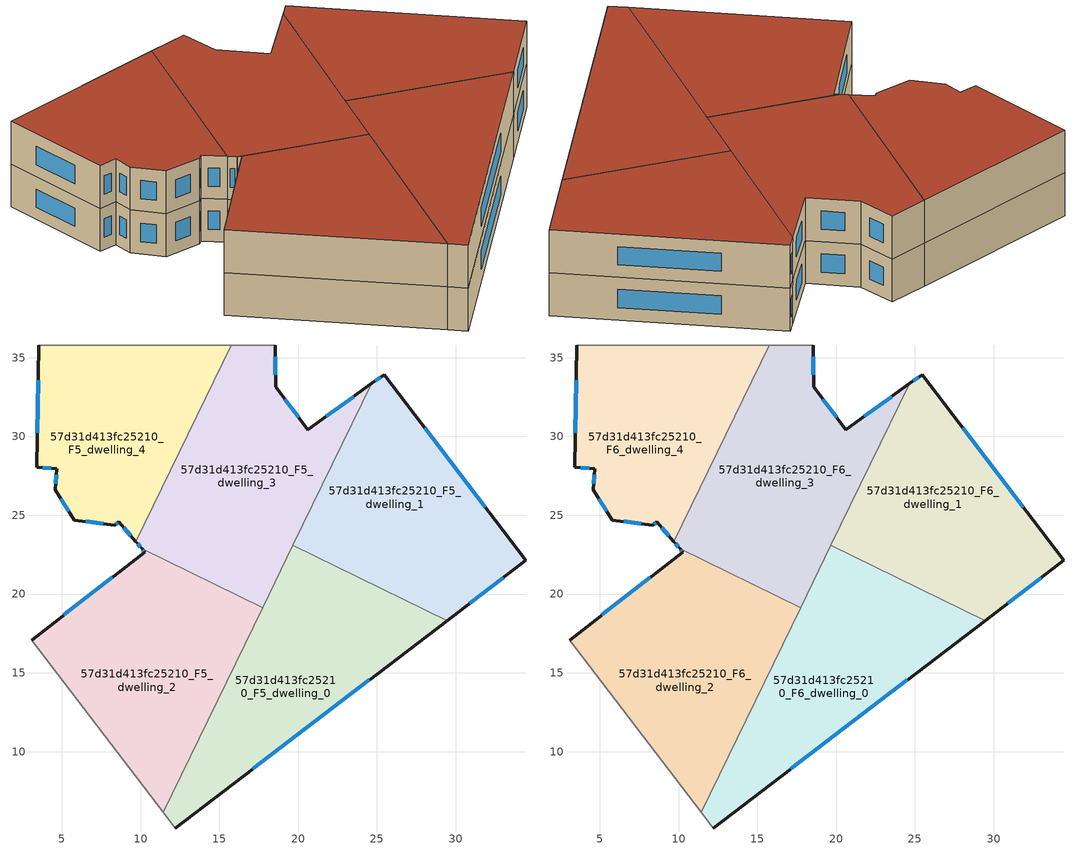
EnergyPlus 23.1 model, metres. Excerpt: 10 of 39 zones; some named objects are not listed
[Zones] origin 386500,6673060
57d31d413fc25210_F5_dwelling_0
 floor to 57d31d413fc25210_F4_dwelling_0 (EU_floor_Construction): 29.44,18.32 12.19,5.16 11.42,6.16 19.66,23.08 z15
 wall outside (EU_wall_Construction): 12.19,5.16 29.44,18.32 z15:18
 wall to 57d31d413fc25210_F5_dwelling_1 (EU_wall_Construction): 29.44,18.32 19.66,23.08 z15:18
 wall adiabatic (EU_wall_Construction): 11.42,6.16 12.19,5.16 z15:18
 wall to 57d31d413fc25210_F5_dwelling_2 (EU_wall_Construction): 17.74,19.14 11.42,6.16 z15:18
 wall to 57d31d413fc25210_F5_dwelling_3 (EU_wall_Construction): 19.66,23.08 17.74,19.14 z15:18
 window (EU_Window_Construction): 17.12,8.92 24.51,14.56 z15.86:17.14
57d31d413fc25210_F5_dwelling_1
 floor to 57d31d413fc25210_F4_dwelling_1 (EU_floor_Construction): 25.45,33.93 34.44,22.14 29.44,18.32 19.66,23.08 24.67,33.37 z15
 wall outside (EU_wall_Construction): 29.44,18.32 34.44,22.14 25.45,33.93 24.67,33.37 z15:18
 wall to 57d31d413fc25210_F5_dwelling_3 (EU_wall_Construction): 24.67,33.37 19.66,23.08 z15:18
 window (EU_Window_Construction): 31.87,25.51 28.02,30.56 / 30.87,19.41 33.01,21.05 / 25.23,33.77 24.89,33.53 z15.86:17.14
57d31d413fc25210_F5_dwelling_2
 floor to 57d31d413fc25210_F4_dwelling_2 (EU_floor_Construction): 17.74,19.14 11.42,6.16 3.09,17.08 10.27,22.66 10.09,22.86 z15
 wall outside (EU_wall_Construction): 10.09,22.86 10.27,22.66 3.09,17.08 z15:18
 wall to 57d31d413fc25210_F5_dwelling_3 (EU_wall_Construction): 17.74,19.14 10.09,22.86 z15:18
 wall adiabatic (EU_wall_Construction): 3.09,17.08 11.42,6.16 z15:18
 window (EU_Window_Construction): 8.22,21.07 5.14,18.67 / 10.14,22.8 10.22,22.72 z15.86:17.14
57d31d413fc25210_F5_dwelling_3
 floor to 57d31d413fc25210_F4_dwelling_3 (EU_floor_Construction): 24.67,33.37 17.74,19.14 10.09,22.86 9.69,23.33 15.76,35.8 18.53,35.8 18.57,33.14 20.61,30.43 z15
 wall outside (EU_wall_Construction): 24.67,33.37 20.61,30.43 18.57,33.14 18.53,35.8 / 9.69,23.33 10.09,22.86 z15:18
 wall to 57d31d413fc25210_F5_dwelling_4 (EU_wall_Construction): 15.76,35.8 9.69,23.33 z15:18
 wall adiabatic (EU_wall_Construction): 18.53,35.8 15.76,35.8 z15:18
 window (EU_Window_Construction): 20.03,31.2 19.15,32.37 / 23.51,32.53 21.77,31.27 / 9.81,23.2 9.98,23 / 18.56,33.9 18.54,35.04 z15.86:17.14
57d31d413fc25210_F5_dwelling_4
 floor to 57d31d413fc25210_F4_dwelling_4 (EU_floor_Construction): 15.76,35.8 9.69,23.33 8.63,24.58 8.37,24.37 5.8,24.7 4.6,26.61 4.69,27.96 3.42,28.04 3.53,35.78 z15
 wall outside (EU_wall_Construction): 3.53,35.78 3.42,28.04 4.69,27.96 4.6,26.61 5.8,24.7 8.37,24.37 8.63,24.58 9.69,23.33 z15:18
 wall adiabatic (EU_wall_Construction): 15.76,35.8 3.53,35.78 z15:18
 window (EU_Window_Construction): 4.94,26.06 5.46,25.24 / 4.67,27.57 4.63,26.99 / 3.79,28.02 4.33,27.98 / 3.5,33.57 3.45,30.25 / 8.93,24.22 9.39,23.69 / 8.44,24.43 8.56,24.52 / 6.53,24.61 7.64,24.46 z15.86:17.14
57d31d413fc25210_F6_dwelling_0
 floor to 57d31d413fc25210_F5_dwelling_0 (EU_floor_Construction): 29.44,18.32 12.19,5.16 11.42,6.16 19.66,23.08 z18
 wall outside (EU_wall_Construction): 12.19,5.16 29.44,18.32 z18:21
 wall to 57d31d413fc25210_F6_dwelling_1 (EU_wall_Construction): 29.44,18.32 19.66,23.08 z18:21
 wall adiabatic (EU_wall_Construction): 11.42,6.16 12.19,5.16 z18:21
 wall to 57d31d413fc25210_F6_dwelling_2 (EU_wall_Construction): 17.74,19.14 11.42,6.16 z18:21
 wall to 57d31d413fc25210_F6_dwelling_3 (EU_wall_Construction): 19.66,23.08 17.74,19.14 z18:21
 window (EU_Window_Construction): 17.12,8.92 24.51,14.56 z18.86:20.14
 roof outside (EU_roof_Construction): 29.44,18.32 19.66,23.08 11.42,6.16 12.19,5.16 z21
57d31d413fc25210_F6_dwelling_1
 floor to 57d31d413fc25210_F5_dwelling_1 (EU_floor_Construction): 25.45,33.93 34.44,22.14 29.44,18.32 19.66,23.08 24.67,33.37 z18
 wall outside (EU_wall_Construction): 29.44,18.32 34.44,22.14 25.45,33.93 24.67,33.37 z18:21
 wall to 57d31d413fc25210_F6_dwelling_3 (EU_wall_Construction): 24.67,33.37 19.66,23.08 z18:21
 window (EU_Window_Construction): 31.87,25.51 28.02,30.56 / 30.87,19.41 33.01,21.05 / 25.23,33.77 24.89,33.53 z18.86:20.14
 roof outside (EU_roof_Construction): 34.44,22.14 25.45,33.93 24.67,33.37 19.66,23.08 29.44,18.32 z21
57d31d413fc25210_F6_dwelling_2
 floor to 57d31d413fc25210_F5_dwelling_2 (EU_floor_Construction): 17.74,19.14 11.42,6.16 3.09,17.08 10.27,22.66 10.09,22.86 z18
 wall outside (EU_wall_Construction): 10.09,22.86 10.27,22.66 3.09,17.08 z18:21
 wall to 57d31d413fc25210_F6_dwelling_3 (EU_wall_Construction): 17.74,19.14 10.09,22.86 z18:21
 wall adiabatic (EU_wall_Construction): 3.09,17.08 11.42,6.16 z18:21
 window (EU_Window_Construction): 8.22,21.07 5.14,18.67 / 10.14,22.8 10.22,22.72 z18.86:20.14
 roof outside (EU_roof_Construction): 11.42,6.16 17.74,19.14 10.09,22.86 10.27,22.66 3.09,17.08 z21
57d31d413fc25210_F6_dwelling_3
 floor to 57d31d413fc25210_F5_dwelling_3 (EU_floor_Construction): 24.67,33.37 17.74,19.14 10.09,22.86 9.69,23.33 15.76,35.8 18.53,35.8 18.57,33.14 20.61,30.43 z18
 wall outside (EU_wall_Construction): 24.67,33.37 20.61,30.43 18.57,33.14 18.53,35.8 / 9.69,23.33 10.09,22.86 z18:21
 wall to 57d31d413fc25210_F6_dwelling_4 (EU_wall_Construction): 15.76,35.8 9.69,23.33 z18:21
 wall adiabatic (EU_wall_Construction): 18.53,35.8 15.76,35.8 z18:21
 window (EU_Window_Construction): 20.03,31.2 19.15,32.37 / 23.51,32.53 21.77,31.27 / 9.81,23.2 9.98,23 / 18.56,33.9 18.54,35.04 z18.86:20.14
 roof outside (EU_roof_Construction): 17.74,19.14 24.67,33.37 20.61,30.43 18.57,33.14 18.53,35.8 15.76,35.8 9.69,23.33 10.09,22.86 z21
57d31d413fc25210_F6_dwelling_4
 floor to 57d31d413fc25210_F5_dwelling_4 (EU_floor_Construction): 15.76,35.8 9.69,23.33 8.63,24.58 8.37,24.37 5.8,24.7 4.6,26.61 4.69,27.96 3.42,28.04 3.53,35.78 z18
 wall outside (EU_wall_Construction): 3.53,35.78 3.42,28.04 4.69,27.96 4.6,26.61 5.8,24.7 8.37,24.37 8.63,24.58 9.69,23.33 z18:21
 wall adiabatic (EU_wall_Construction): 15.76,35.8 3.53,35.78 z18:21
 window (EU_Window_Construction): 4.94,26.06 5.46,25.24 / 4.67,27.57 4.63,26.99 / 3.79,28.02 4.33,27.98 / 3.5,33.57 3.45,30.25 / 8.93,24.22 9.39,23.69 / 8.44,24.43 8.56,24.52 / 6.53,24.61 7.64,24.46 z18.86:20.14
 roof outside (EU_roof_Construction): 9.69,23.33 15.76,35.8 3.53,35.78 3.42,28.04 4.69,27.96 4.6,26.61 5.8,24.7 8.37,24.37 8.63,24.58 z21
[Building]
EU S2 Campaign: North Axis=0; Terrain=City; Solar Distribution=FullExterior
[Site:Location]
Helsinki-Vantaa.AP: Latitude=60.317; Longitude=24.963; Time Zone=2; Elevation=54.6
[SizingPeriod:WeatherFileDays]
AnnualSizingPeriod: Begin Month=1; Begin Day of Month=1; End Month=12; End Day of Month=31; Day of Week for Start Day=Monday; Use Weather File Daylight Saving Period=No; Use Weather File Rain and Snow Indicators=No
[MATERIAL]
EU_InternalMass_Material: Roughness=MediumRough; Thickness=0.1; Conductivity=1; Density=1800; Specific Heat=900; Thermal Absorptance=0.9; Solar Absorptance=0.7; Visible Absorptance=0.7
[MATERIAL:NOMASS] Roughness=MediumRough; Thermal Absorptance=0.9; Solar Absorptance=0.7; Visible Absorptance=0.7
Name | Thermal Resistance
EU_wall_NoMass | 1.10183
EU_roof_NoMass; EU_floor_NoMass | 1.70606
[WINDOWMATERIAL:SIMPLEGLAZINGSYSTEM]
EU_Window_SimpleGlazing: UFactor=3.11035; Solar Heat Gain Coefficient=0.8; Visible Transmittance=0.8
[CONSTRUCTION]
EU_wall_Construction: EU_wall_NoMass
EU_roof_Construction: EU_roof_NoMass
EU_floor_Construction: EU_floor_NoMass
EU_Window_Construction: EU_Window_SimpleGlazing
EU_InternalMass_Construction: EU_InternalMass_Material
[ZONE] Type=1; Multiplier=1; Ceiling Height=autocalculate; Floor Area=autocalculate; Part of Total Floor Area=Yes
Name | Volume
57d31d413fc25210_F5_dwelling_0; 57d31d413fc25210_F6_dwelling_0 | 348.089
57d31d413fc25210_F5_dwelling_1; 57d31d413fc25210_F6_dwelling_1 | 348.073
57d31d413fc25210_F5_dwelling_2; 57d31d413fc25210_F6_dwelling_2 | 367.548
57d31d413fc25210_F5_dwelling_3; 57d31d413fc25210_F6_dwelling_3 | 367.556
57d31d413fc25210_F5_dwelling_4; 57d31d413fc25210_F6_dwelling_4 | 309.133
[INTERNALMASS] Construction=EU_InternalMass_Construction
Name | Zone or ZoneList | Surface Area
57d31d413fc25210_F5_dwelling_0_EU_InternalMass | 57d31d413fc25210_F5_dwelling_0 | 116.026
57d31d413fc25210_F5_dwelling_1_EU_InternalMass | 57d31d413fc25210_F5_dwelling_1 | 116.021
57d31d413fc25210_F5_dwelling_2_EU_InternalMass | 57d31d413fc25210_F5_dwelling_2 | 122.517
57d31d413fc25210_F5_dwelling_3_EU_InternalMass | 57d31d413fc25210_F5_dwelling_3 | 122.518
57d31d413fc25210_F5_dwelling_4_EU_InternalMass | 57d31d413fc25210_F5_dwelling_4 | 103.044
57d31d413fc25210_F6_dwelling_0_EU_InternalMass | 57d31d413fc25210_F6_dwelling_0 | 116.026
57d31d413fc25210_F6_dwelling_1_EU_InternalMass | 57d31d413fc25210_F6_dwelling_1 | 116.021
57d31d413fc25210_F6_dwelling_2_EU_InternalMass | 57d31d413fc25210_F6_dwelling_2 | 122.517
57d31d413fc25210_F6_dwelling_3_EU_InternalMass | 57d31d413fc25210_F6_dwelling_3 | 122.518
57d31d413fc25210_F6_dwelling_4_EU_InternalMass | 57d31d413fc25210_F6_dwelling_4 | 103.044
[OTHEREQUIPMENT] Fuel Type=Electricity; Design Level Calculation Method=Watts/Area; Power per Zone Floor Area=1; Fraction Latent=0; Fraction Radiant=0; Fraction Lost=0; Carbon Dioxide Generation Rate=0; EndUse Subcategory=EU_Step8_InternalGains
Name | Zone or ZoneList or Space or SpaceList | Schedule
EU_Step8_InternalGain_57d31d413fc25210_F5_dwelling_0_f000 | 57d31d413fc25210_F5_dwelling_0 | EU_Step8_GainSchedule_57d31d413fc25210_F5_dwelling_0_f000
EU_Step8_InternalGain_57d31d413fc25210_F5_dwelling_1_f000 | 57d31d413fc25210_F5_dwelling_1 | EU_Step8_GainSchedule_57d31d413fc25210_F5_dwelling_1_f000
EU_Step8_InternalGain_57d31d413fc25210_F5_dwelling_2_f000 | 57d31d413fc25210_F5_dwelling_2 | EU_Step8_GainSchedule_57d31d413fc25210_F5_dwelling_2_f000
EU_Step8_InternalGain_57d31d413fc25210_F5_dwelling_3_f000 | 57d31d413fc25210_F5_dwelling_3 | EU_Step8_GainSchedule_57d31d413fc25210_F5_dwelling_3_f000
EU_Step8_InternalGain_57d31d413fc25210_F5_dwelling_4_f000 | 57d31d413fc25210_F5_dwelling_4 | EU_Step8_GainSchedule_57d31d413fc25210_F5_dwelling_4_f000
EU_Step8_InternalGain_57d31d413fc25210_F6_dwelling_0_f000 | 57d31d413fc25210_F6_dwelling_0 | EU_Step8_GainSchedule_57d31d413fc25210_F6_dwelling_0_f000
EU_Step8_InternalGain_57d31d413fc25210_F6_dwelling_1_f000 | 57d31d413fc25210_F6_dwelling_1 | EU_Step8_GainSchedule_57d31d413fc25210_F6_dwelling_1_f000
EU_Step8_InternalGain_57d31d413fc25210_F6_dwelling_2_f000 | 57d31d413fc25210_F6_dwelling_2 | EU_Step8_GainSchedule_57d31d413fc25210_F6_dwelling_2_f000
EU_Step8_InternalGain_57d31d413fc25210_F6_dwelling_3_f000 | 57d31d413fc25210_F6_dwelling_3 | EU_Step8_GainSchedule_57d31d413fc25210_F6_dwelling_3_f000
EU_Step8_InternalGain_57d31d413fc25210_F6_dwelling_4_f000 | 57d31d413fc25210_F6_dwelling_4 | EU_Step8_GainSchedule_57d31d413fc25210_F6_dwelling_4_f000
[ZONEVENTILATION:DESIGNFLOWRATE] Schedule=EU_AlwaysOn; Design Flow Rate Calculation Method=AirChanges/Hour; Air Changes per Hour=0.756316; Ventilation Type=Natural; Fan Pressure Rise=0; Fan Total Efficiency=1; Constant Term Coefficient=1; Temperature Term Coefficient=0; Velocity Term Coefficient=0; Velocity Squared Term Coefficient=0; Minimum Indoor Temperature=-100; Maximum Indoor Temperature=100; Delta Temperature=-100; Minimum Outdoor Temperature=-100; Maximum Outdoor Temperature=100; Maximum Wind Speed=40
Name | Zone or ZoneList or Space or SpaceList
EU_ConstantAir_57d31d413fc25210_F5_dwelling_0 | 57d31d413fc25210_F5_dwelling_0
EU_ConstantAir_57d31d413fc25210_F5_dwelling_1 | 57d31d413fc25210_F5_dwelling_1
EU_ConstantAir_57d31d413fc25210_F5_dwelling_2 | 57d31d413fc25210_F5_dwelling_2
EU_ConstantAir_57d31d413fc25210_F5_dwelling_3 | 57d31d413fc25210_F5_dwelling_3
EU_ConstantAir_57d31d413fc25210_F5_dwelling_4 | 57d31d413fc25210_F5_dwelling_4
EU_ConstantAir_57d31d413fc25210_F6_dwelling_0 | 57d31d413fc25210_F6_dwelling_0
EU_ConstantAir_57d31d413fc25210_F6_dwelling_1 | 57d31d413fc25210_F6_dwelling_1
EU_ConstantAir_57d31d413fc25210_F6_dwelling_2 | 57d31d413fc25210_F6_dwelling_2
EU_ConstantAir_57d31d413fc25210_F6_dwelling_3 | 57d31d413fc25210_F6_dwelling_3
EU_ConstantAir_57d31d413fc25210_F6_dwelling_4 | 57d31d413fc25210_F6_dwelling_4
[HVACTEMPLATE:ZONE:IDEALLOADSAIRSYSTEM] System Availability Schedule=EU_AlwaysOn; Maximum Heating Supply Air Temperature=50; Minimum Cooling Supply Air Temperature=13; Maximum Heating Supply Air Humidity Ratio=0.0156; Minimum Cooling Supply Air Humidity Ratio=0.0077; Heating Limit=NoLimit; Cooling Limit=NoLimit; Heating Availability Schedule=EU_AlwaysOn; Cooling Availability Schedule=EU_CoolingOff; Dehumidification Control Type=ConstantSensibleHeatRatio; Cooling Sensible Heat Ratio=0.7; Dehumidification Setpoint=60; Humidification Control Type=None; Humidification Setpoint=30; Outdoor Air Method=None; Outdoor Air Flow Rate per Person=0.00944; Outdoor Air Flow Rate per Zone Floor Area=0; Outdoor Air Flow Rate per Zone=0; Demand Controlled Ventilation Type=None; Outdoor Air Economizer Type=NoEconomizer; Heat Recovery Type=None; Sensible Heat Recovery Effectiveness=0.7; Latent Heat Recovery Effectiveness=0.65
Name | Template Thermostat
57d31d413fc25210_F5_dwelling_0 | EU_HeatOnly_57d31d413fc25210_F5_dwelling_0
57d31d413fc25210_F5_dwelling_1 | EU_HeatOnly_57d31d413fc25210_F5_dwelling_1
57d31d413fc25210_F5_dwelling_2 | EU_HeatOnly_57d31d413fc25210_F5_dwelling_2
57d31d413fc25210_F5_dwelling_3 | EU_HeatOnly_57d31d413fc25210_F5_dwelling_3
57d31d413fc25210_F5_dwelling_4 | EU_HeatOnly_57d31d413fc25210_F5_dwelling_4
57d31d413fc25210_F6_dwelling_0 | EU_HeatOnly_57d31d413fc25210_F6_dwelling_0
57d31d413fc25210_F6_dwelling_1 | EU_HeatOnly_57d31d413fc25210_F6_dwelling_1
57d31d413fc25210_F6_dwelling_2 | EU_HeatOnly_57d31d413fc25210_F6_dwelling_2
57d31d413fc25210_F6_dwelling_3 | EU_HeatOnly_57d31d413fc25210_F6_dwelling_3
57d31d413fc25210_F6_dwelling_4 | EU_HeatOnly_57d31d413fc25210_F6_dwelling_4
[SIZING:ZONE] Zone Cooling Design Supply Air Temperature Input Method=SupplyAirTemperature; Zone Cooling Design Supply Air Temperature=13; Zone Heating Design Supply Air Temperature Input Method=SupplyAirTemperature; Zone Heating Design Supply Air Temperature=50; Zone Cooling Design Supply Air Humidity Ratio=0.008; Zone Heating Design Supply Air Humidity Ratio=0.008; Cooling Design Air Flow Method=DesignDay; Cooling Design Air Flow Rate=0; Cooling Minimum Air Flow per Zone Floor Area=0.000762; Cooling Minimum Air Flow=0; Cooling Minimum Air Flow Fraction=0.2; Heating Design Air Flow Method=DesignDay; Heating Design Air Flow Rate=0; Heating Maximum Air Flow per Zone Floor Area=0.002032; Heating Maximum Air Flow=0.141576; Heating Maximum Air Flow Fraction=0.3; Account for Dedicated Outdoor Air System=No; Dedicated Outdoor Air System Control Strategy=NeutralSupplyAir; Dedicated Outdoor Air Low Setpoint Temperature for Design=autosize; Dedicated Outdoor Air High Setpoint Temperature for Design=autosize; Zone Load Sizing Method=Sensible Load Only No Latent Load; Zone Latent Cooling Design Supply Air Humidity Ratio Input Method=HumidityRatioDifference; Zone Cooling Design Supply Air Humidity Ratio Difference=0.005; Zone Latent Heating Design Supply Air Humidity Ratio Input Method=HumidityRatioDifference; Zone Humidification Design Supply Air Humidity Ratio Difference=0.005
57d31d413fc25210_F5_dwelling_0; 57d31d413fc25210_F5_dwelling_1; 57d31d413fc25210_F5_dwelling_2; 57d31d413fc25210_F5_dwelling_3; 57d31d413fc25210_F5_dwelling_4; 57d31d413fc25210_F6_dwelling_0; 57d31d413fc25210_F6_dwelling_1; 57d31d413fc25210_F6_dwelling_2; 57d31d413fc25210_F6_dwelling_3; 57d31d413fc25210_F6_dwelling_4
[SCHEDULE:CONSTANT]
Name | Hourly Value
EU_AlwaysOn | 1
EU_CoolingOff | 0
[SCHEDULE:FILE] Column Number=1; Rows to Skip at Top=0; Number of Hours of Data=8760; Column Separator=Comma; Interpolate to Timestep=No; Minutes per Item=60; Adjust Schedule for Daylight Savings=Yes
Name | File
EU_Step8_GainSchedule_57d31d413fc25210_F5_dwelling_0_f000 | ../../schedules/57d31d413fc25210/57d31d413fc25210_F5_dwelling_0_f000_gain.csv
EU_Step8_GainSchedule_57d31d413fc25210_F5_dwelling_1_f000 | ../../schedules/57d31d413fc25210/57d31d413fc25210_F5_dwelling_1_f000_gain.csv
EU_Step8_GainSchedule_57d31d413fc25210_F5_dwelling_2_f000 | ../../schedules/57d31d413fc25210/57d31d413fc25210_F5_dwelling_2_f000_gain.csv
EU_Step8_GainSchedule_57d31d413fc25210_F5_dwelling_3_f000 | ../../schedules/57d31d413fc25210/57d31d413fc25210_F5_dwelling_3_f000_gain.csv
EU_Step8_GainSchedule_57d31d413fc25210_F5_dwelling_4_f000 | ../../schedules/57d31d413fc25210/57d31d413fc25210_F5_dwelling_4_f000_gain.csv
EU_Step8_GainSchedule_57d31d413fc25210_F6_dwelling_0_f000 | ../../schedules/57d31d413fc25210/57d31d413fc25210_F6_dwelling_0_f000_gain.csv
EU_Step8_GainSchedule_57d31d413fc25210_F6_dwelling_1_f000 | ../../schedules/57d31d413fc25210/57d31d413fc25210_F6_dwelling_1_f000_gain.csv
EU_Step8_GainSchedule_57d31d413fc25210_F6_dwelling_2_f000 | ../../schedules/57d31d413fc25210/57d31d413fc25210_F6_dwelling_2_f000_gain.csv
EU_Step8_GainSchedule_57d31d413fc25210_F6_dwelling_3_f000 | ../../schedules/57d31d413fc25210/57d31d413fc25210_F6_dwelling_3_f000_gain.csv
EU_Step8_GainSchedule_57d31d413fc25210_F6_dwelling_4_f000 | ../../schedules/57d31d413fc25210/57d31d413fc25210_F6_dwelling_4_f000_gain.csv
